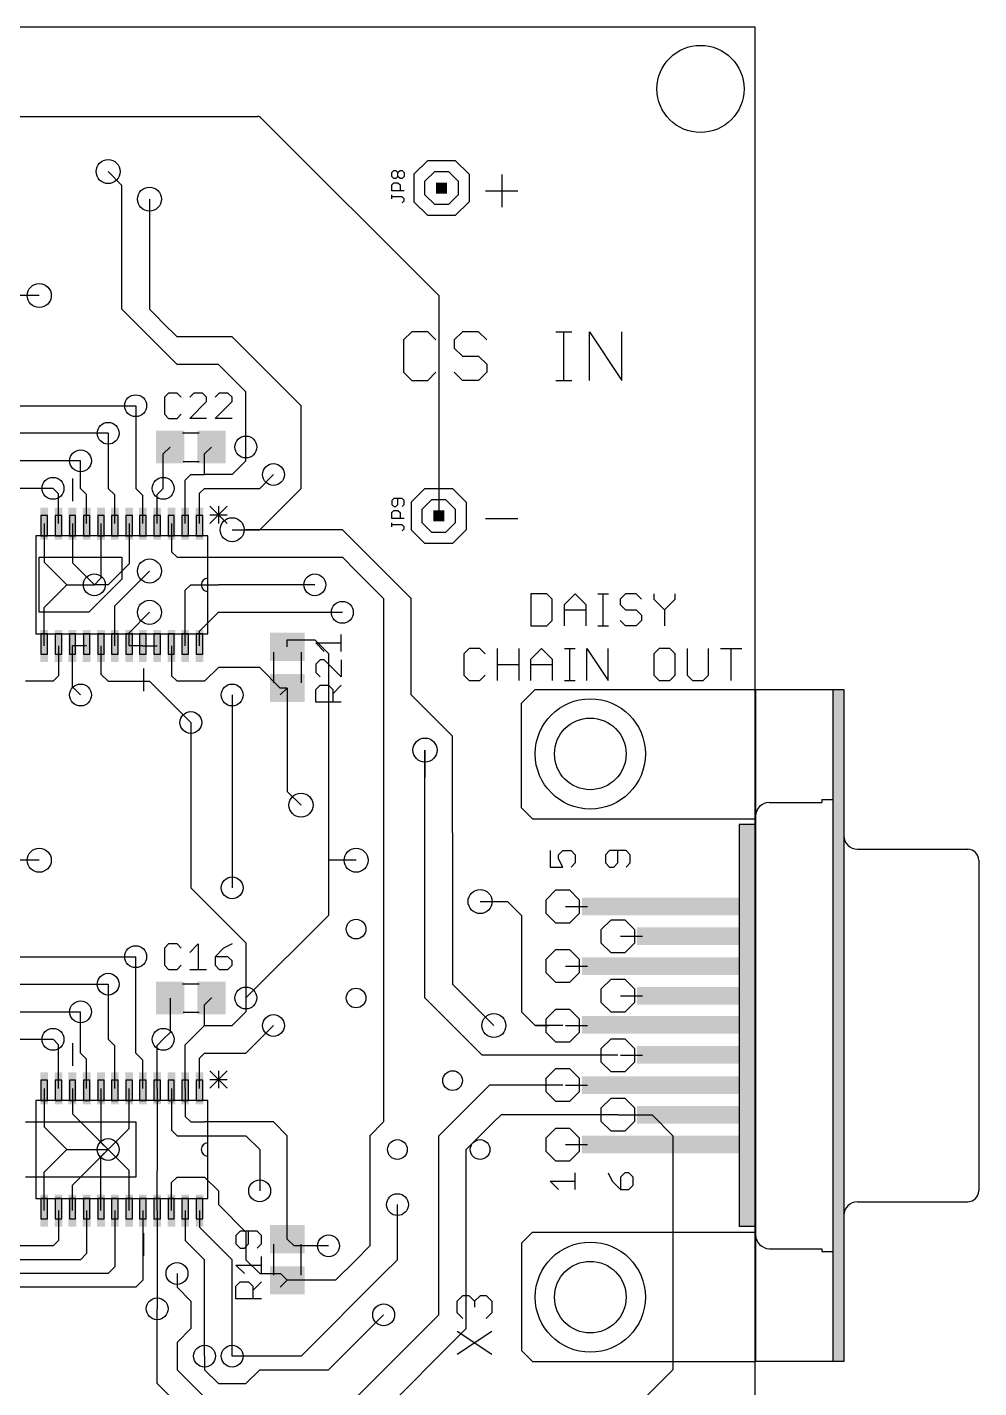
# Model space of a CAD drawing. Extents: x -27 to 163, y -5 to 112.
# Drawn here: x 118.8 to 162.7, y 39.2 to 101.9 of the extents above; entities that cross this region are included whole.
import ezdxf

# ---------------------------------------------------------------- set-up
doc = ezdxf.new("R2010")
doc.units = 0
doc.header["$MEASUREMENT"] = 0
doc.layers.get('0').update_dxf_attribs({"linetype": 'CONTINUOUS'})
for name, color, linetype in [('1', 22, 'CONTINUOUS'), ('17', 82, 'CONTINUOUS'), ('18', 82, 'CONTINUOUS'), ('20', 7, 'CONTINUOUS'), ('21', 7, 'CONTINUOUS'), ('25', 253, 'CONTINUOUS'), ('51', 53, 'CONTINUOUS')]:
    doc.layers.add(name, color=color, linetype=linetype)

# ---------------------------------------------------------------- blocks, each defined once
blk = doc.blocks.new('RECT')
blk.add_solid([(-0.5, -0.5), (0.5, -0.5), (-0.5, 0.5), (0.5, 0.5)])
blk = doc.blocks.new('OCTAGONP')
blk.add_lwpolyline([(-0.5, -0.2071), (-0.5, 0.2071), (-0.2071, 0.5), (0.2071, 0.5), (0.5, 0.2071), (0.5, -0.2071), (0.2071, -0.5), (-0.2071, -0.5)], close=True)
blk = doc.blocks.new('ROUNDP')
blk.add_circle((0, 0), 0.5)
blk = doc.blocks.new('ROUNDV')
blk.add_circle((0, 0), 0.5)

msp = doc.modelspace()

# ---------------------------------------------------------------- linework, layer by layer
at = {"layer": '1'}
for p, q in [((113.665, 97.79), (129.4348, 97.79)), ((129.6144, 97.7156), (137.795, 89.535)), ((123.19, 94.615), (122.555, 95.25)), ((123.19, 88.9), (123.19, 94.615)), ((124.46, 93.98), (124.46, 88.9)), ((119.38, 89.535), (110.49, 89.535)), ((137.795, 89.535), (137.795, 87.63)), ((125.73, 86.36), (123.19, 88.9)), ((124.7775, 88.5825), (124.46, 88.9)), ((124.46, 88.9), (124.7775, 88.5825)), ((125.095, 88.265), (124.7775, 88.5825)), ((125.73, 87.63), (125.095, 88.265)), ((128.27, 87.63), (125.73, 87.63)), ((131.445, 84.455), (128.27, 87.63)), ((137.795, 87.63), (137.795, 79.375)), ((127.635, 86.36), (125.73, 86.36)), ((128.905, 85.09), (127.635, 86.36)), ((128.905, 82.55), (128.905, 85.09)), ((96.2406, 84.4487), (123.8187, 84.4487)), ((123.8187, 84.4487), (123.825, 84.455)), ((123.825, 84.455), (123.825, 80.645)), ((131.445, 80.645), (131.445, 84.455)), ((122.555, 83.185), (99.0029, 83.185)), ((122.555, 83.185), (122.555, 80.645)), ((125.095, 82.2292), (125.4155, 82.5497)), ((125.095, 80.645), (125.095, 82.2292)), ((127, 82.2342), (127.3155, 82.5497)), ((127, 81.28), (127, 82.2342)), ((128.905, 81.915), (128.905, 82.55)), ((121.285, 81.915), (101.7778, 81.915)), ((121.285, 80.645), (121.285, 81.915)), ((128.905, 81.915), (128.27, 81.28)), ((126.1115, 81.0265), (126.365, 81.28)), ((126.1115, 79.0187), (126.1115, 81.0265)), ((126.365, 81.28), (127, 81.28)), ((128.27, 81.28), (127, 81.28)), ((129.54, 80.645), (130.175, 81.28)), ((120.015, 80.645), (104.521, 80.645)), ((120.2695, 80.3905), (120.015, 80.645)), ((120.2695, 79.0187), (120.2695, 80.3905)), ((121.5649, 80.3651), (121.285, 80.645)), ((121.5649, 79.0187), (121.5649, 80.3651)), ((122.8603, 80.3397), (122.555, 80.645)), ((122.8603, 79.0187), (122.8603, 80.3397)), ((124.1557, 80.3143), (123.825, 80.645)), ((124.1557, 79.0187), (124.1557, 80.3143)), ((125.095, 80.645), (124.8161, 80.3661)), ((124.8161, 79.0187), (124.8161, 80.3661)), ((126.7719, 80.4169), (127, 80.645)), ((126.7719, 79.0187), (126.7719, 80.4169)), ((127, 80.645), (129.54, 80.645)), ((129.54, 78.74), (131.445, 80.645)), ((119.6091, 79.0187), (119.6091, 77.2409)), ((120.9045, 79.0187), (120.9045, 77.2155)), ((122.2253, 79.0187), (122.2253, 76.5053)), ((123.5207, 79.0187), (123.5207, 77.1657)), ((125.4765, 79.0187), (125.4765, 77.7235)), ((128.27, 78.74), (128.905, 78.74)), ((128.905, 78.74), (129.54, 78.74)), ((133.35, 78.74), (128.905, 78.74)), ((136.525, 75.565), (133.35, 78.74)), ((119.38, 74.93), (119.38, 77.47)), ((119.38, 77.47), (123.19, 77.47)), ((119.6091, 77.2409), (120.65, 76.2)), ((120.9045, 77.2155), (121.92, 76.2)), ((123.5207, 77.1657), (122.555, 76.2)), ((123.19, 77.47), (123.19, 76.454)), ((125.4765, 77.7235), (125.73, 77.47)), ((125.73, 77.47), (132.715, 77.47)), ((132.715, 77.47), (133.35, 77.47)), ((133.35, 77.47), (133.985, 76.835)), ((123.825, 76.2), (124.46, 76.835)), ((134.62, 76.2), (133.985, 76.835)), ((119.6091, 75.1591), (120.65, 76.2)), ((120.65, 76.2), (121.92, 76.2)), ((123.19, 76.454), (121.666, 74.93)), ((122.2253, 76.5053), (121.92, 76.2)), ((122.555, 76.2), (121.92, 76.2)), ((122.8603, 75.2353), (123.825, 76.2)), ((126.1115, 75.9465), (126.365, 76.2)), ((126.1115, 73.3799), (126.1115, 75.9465)), ((126.365, 76.2), (127.635, 76.2)), ((132.08, 76.2), (127.635, 76.2)), ((134.62, 76.2), (135.255, 75.565)), ((135.255, 75.565), (135.255, 51.435)), ((136.525, 74.295), (136.525, 75.565)), ((121.666, 74.93), (119.38, 74.93)), ((119.6091, 73.3799), (119.6091, 75.1591)), ((122.8603, 73.3799), (122.8603, 75.2353)), ((123.5207, 73.9907), (124.46, 74.93)), ((126.7719, 74.0669), (127.635, 74.93)), ((127.635, 74.93), (133.35, 74.93)), ((126.7719, 73.3799), (126.7719, 74.0669)), ((136.525, 71.12), (136.525, 74.295)), ((123.5207, 73.3799), (123.5207, 73.9907)), ((130.8101, 73.66), (130.81, 73.66)), ((130.81, 73.66), (132.08, 73.66)), ((130.8101, 73.3395), (130.8101, 73.66)), ((132.08, 73.66), (132.715, 73.025)), ((120.2695, 73.3799), (120.2695, 72.0095)), ((121.5649, 73.3799), (120.9045, 73.3799)), ((120.9045, 71.5005), (120.9045, 73.3799)), ((122.2253, 73.3799), (122.2253, 72.0847)), ((124.1557, 73.3799), (123.5207, 73.3799)), ((124.1557, 73.3799), (124.8161, 73.3799)), ((125.4765, 73.3799), (125.4765, 72.0085)), ((132.715, 73.025), (132.715, 63.5)), ((127.635, 72.39), (127, 71.755)), ((129.54, 72.39), (127.635, 72.39)), ((130.4905, 71.4395), (129.54, 72.39)), ((120.015, 71.755), (118.745, 71.755)), ((120.2695, 72.0095), (120.015, 71.755)), ((122.2253, 72.0847), (122.555, 71.755)), ((122.555, 71.755), (124.46, 71.755)), ((124.46, 71.755), (125.095, 71.12)), ((125.4765, 72.0085), (125.73, 71.755)), ((127, 71.755), (125.73, 71.755)), ((121.285, 71.12), (120.9045, 71.5005)), ((125.095, 71.12), (126.365, 69.85)), ((128.27, 71.12), (128.27, 63.5)), ((130.8101, 71.4395), (130.4905, 71.4395)), ((130.4906, 71.12), (130.8101, 71.4395)), ((130.8101, 71.4395), (130.8101, 66.675)), ((138.43, 69.215), (136.525, 71.12)), ((126.365, 69.85), (126.365, 62.23)), ((138.43, 64.77), (138.43, 69.215)), ((137.16, 67.31), (137.16, 68.58)), ((137.16, 68.58), (137.16, 67.31)), ((137.16, 57.15), (137.16, 67.31)), ((130.8101, 66.675), (131.445, 66.04)), ((138.43, 64.77), (138.43, 57.785)), ((119.38, 63.5), (110.49, 63.5)), ((128.27, 63.5), (128.27, 62.23)), ((132.715, 63.5), (132.715, 60.96)), ((133.985, 63.5), (132.715, 63.5)), ((126.365, 62.23), (128.905, 59.69)), ((139.7, 61.595), (140.9704, 61.595)), ((140.9704, 61.595), (141.605, 60.9604)), ((132.715, 60.96), (128.905, 57.15)), ((141.605, 60.9604), (141.605, 57.15)), ((128.905, 59.69), (128.905, 57.15)), ((74.168, 59.055), (123.825, 59.055)), ((123.825, 54.61), (123.825, 59.055)), ((76.9112, 57.785), (122.555, 57.785)), ((122.555, 57.785), (122.555, 55.245)), ((138.43, 57.785), (140.335, 55.88)), ((125.4156, 57.1496), (125.4156, 55.5656)), ((127, 56.8346), (127.3156, 57.1502)), ((127.3156, 57.1502), (127.3156, 57.1496)), ((128.905, 57.15), (128.905, 56.515)), ((139.8012, 54.5088), (137.16, 57.15)), ((141.605, 57.15), (141.605, 56.515)), ((79.6798, 56.515), (121.285, 56.515)), ((121.285, 54.61), (121.285, 56.515)), ((127, 55.88), (127, 56.8346)), ((128.905, 56.515), (128.27, 55.88)), ((141.605, 56.515), (142.2396, 55.8804)), ((126.1115, 54.9915), (127, 55.88)), ((127, 55.88), (128.27, 55.88)), ((128.905, 54.61), (130.175, 55.88)), ((142.2396, 55.8804), (142.875, 55.8804)), ((142.875, 55.8804), (142.24, 55.8804)), ((143.5102, 55.8804), (142.875, 55.8804)), ((109.855, 55.245), (120.015, 55.245)), ((120.2695, 54.9905), (120.015, 55.245)), ((122.8603, 54.9397), (122.555, 55.245)), ((124.8161, 54.9661), (125.095, 55.245)), ((125.4156, 55.5656), (125.095, 55.245)), ((120.2695, 52.9847), (120.2695, 54.9905)), ((121.5649, 54.3301), (121.285, 54.61)), ((122.8603, 52.9847), (122.8603, 54.9397)), ((124.1557, 54.2793), (123.825, 54.61)), ((124.8161, 54.3311), (124.8161, 54.9661)), ((126.1115, 54.3565), (126.1115, 54.9915)), ((126.7719, 54.3819), (127, 54.61)), ((127, 54.61), (128.905, 54.61)), ((121.5649, 52.9847), (121.5649, 54.3301)), ((124.1557, 52.9847), (124.1557, 54.2793)), ((124.8161, 52.9847), (124.8161, 54.3311)), ((126.1115, 52.9847), (126.1115, 54.3565)), ((126.7719, 52.9847), (126.7719, 54.3819)), ((146.0502, 54.5088), (139.8012, 54.5088)), ((119.6091, 52.9847), (119.6091, 51.2059)), ((120.9045, 52.9847), (120.9045, 51.8155)), ((122.2253, 52.9847), (122.2253, 50.4947)), ((123.5207, 51.1307), (123.5207, 52.9847)), ((124.8161, 52.9847), (124.8161, 51.1561)), ((125.4765, 52.9847), (125.4765, 51.0535)), ((126.1115, 52.9847), (126.1115, 51.6885)), ((137.795, 50.8), (139.7, 52.705)), ((140.1322, 53.1372), (139.7, 52.705)), ((142.6722, 53.1372), (140.1322, 53.1372)), ((143.5102, 53.1372), (142.6722, 53.1372)), ((118.745, 51.435), (123.825, 51.435)), ((120.9045, 51.8155), (122.555, 50.165)), ((123.825, 51.435), (123.825, 48.895)), ((126.1115, 51.6885), (126.365, 51.435)), ((126.365, 51.435), (127, 51.435)), ((130.175, 51.435), (127, 51.435)), ((130.8095, 50.8005), (130.175, 51.435)), ((135.255, 51.435), (134.62, 50.8)), ((139.065, 50.165), (140.335, 51.435)), ((140.6656, 51.7656), (140.335, 51.435)), ((143.2056, 51.7656), (140.6656, 51.7656)), ((146.0502, 51.7656), (143.2056, 51.7656)), ((146.0502, 51.7656), (147.6244, 51.7656)), ((147.6244, 51.7656), (148.59, 50.8)), ((119.6091, 51.2059), (120.65, 50.165)), ((122.555, 50.165), (123.5207, 51.1307)), ((124.8161, 51.1561), (124.8161, 49.1739)), ((125.4765, 51.0535), (125.73, 50.8)), ((122.2253, 50.4947), (122.555, 50.165)), ((125.73, 50.8), (126.365, 50.8)), ((126.365, 50.8), (128.905, 50.8)), ((128.905, 50.8), (129.54, 50.165)), ((130.8095, 46.0355), (130.8095, 50.8005)), ((134.62, 50.8), (134.62, 45.72)), ((137.795, 42.545), (137.795, 50.8)), ((148.59, 50.8), (148.59, 40.005)), ((119.6091, 49.1241), (120.65, 50.165)), ((120.65, 50.165), (122.555, 50.165)), ((120.9045, 48.5145), (122.555, 50.165)), ((122.2253, 49.8353), (122.555, 50.165)), ((122.2253, 47.3459), (122.2253, 49.8353)), ((123.5207, 49.1993), (122.555, 50.165)), ((129.54, 50.165), (129.54, 48.26)), ((139.065, 41.91), (139.065, 50.165)), ((119.6091, 47.3459), (119.6091, 49.1241)), ((123.5207, 47.3459), (123.5207, 49.1993)), ((124.8161, 47.3459), (124.8161, 49.1739)), ((123.825, 48.895), (118.745, 48.895)), ((120.9045, 47.3459), (120.9045, 48.5145)), ((125.4765, 48.6415), (125.73, 48.895)), ((125.4765, 47.3459), (125.4765, 48.6415)), ((125.73, 48.895), (127, 48.895)), ((127, 48.895), (127.635, 48.26)), ((127.635, 48.26), (127.635, 47.625)), ((120.2695, 47.3459), (120.2695, 45.9745)), ((121.5649, 47.3459), (121.5649, 45.3649)), ((122.8603, 47.3459), (122.8603, 44.7553)), ((124.1557, 47.3459), (124.1557, 44.1457)), ((124.8161, 47.3459), (124.8161, 43.4589)), ((126.1115, 47.3459), (126.1115, 45.9735)), ((126.7719, 47.3459), (126.7719, 46.5831)), ((127.635, 47.625), (128.905, 46.355)), ((135.89, 45.085), (135.89, 47.625)), ((126.7719, 46.5831), (128.27, 45.085)), ((120.2695, 45.9745), (120.015, 45.72)), ((126.1115, 45.9735), (127, 45.085)), ((128.905, 46.355), (128.905, 45.085)), ((131.125, 45.72), (130.8095, 46.0355)), ((120.015, 45.72), (118.11, 45.72)), ((121.5649, 45.3649), (121.285, 45.085)), ((132.715, 45.72), (131.125, 45.72)), ((133.985, 45.085), (134.62, 45.72)), ((121.285, 45.085), (116.84, 45.085)), ((122.8603, 44.7553), (122.555, 44.45)), ((127, 40.64), (127, 45.085)), ((128.27, 40.64), (128.27, 45.085)), ((128.905, 45.085), (129.54, 44.45)), ((133.0355, 44.1355), (133.985, 45.085)), ((135.255, 44.45), (135.89, 45.085)), ((122.555, 44.45), (115.57, 44.45)), ((124.1557, 44.1457), (123.825, 43.815)), ((125.73, 44.45), (125.73, 43.815)), ((129.54, 44.45), (130.495, 44.45)), ((130.489, 43.815), (130.8095, 44.1355)), ((130.495, 44.45), (130.8095, 44.1355)), ((133.0355, 44.1355), (130.8095, 44.1355)), ((135.255, 44.45), (131.445, 40.64)), ((123.825, 43.815), (114.3, 43.815)), ((124.8161, 43.4589), (124.8161, 42.8239)), ((125.73, 43.815), (126.365, 43.18)), ((124.8151, 42.823), (124.8161, 42.8239)), ((124.8151, 39.37), (124.8151, 42.823)), ((126.365, 43.18), (126.365, 41.91)), ((130.81, 35.56), (137.795, 42.545)), ((135.255, 42.545), (134.62, 41.91)), ((126.365, 41.91), (125.73, 41.275)), ((131.445, 34.29), (139.065, 41.91)), ((132.715, 40.005), (134.62, 41.91)), ((125.73, 41.275), (125.73, 40.005)), ((127, 40.64), (127, 40.005)), ((131.445, 40.64), (128.27, 40.64)), ((125.73, 40.005), (126.365, 39.37)), ((127, 40.005), (127.635, 39.37)), ((128.905, 39.37), (129.54, 40.005)), ((129.54, 40.005), (132.715, 40.005)), ((148.59, 40.005), (146.685, 38.1)), ((126.365, 37.8201), (124.8151, 39.37)), ((127.635, 38.1), (126.365, 39.37)), ((127.635, 39.37), (128.905, 39.37))]:
    msp.add_line(p, q, dxfattribs=at)
msp.add_arc((129.4348, 97.536), 0.254, 45.0003, 89.9998, dxfattribs=at)
at = {"layer": '20'}
for p, q in [((152.38, 101.905), (-17.145, 101.905)), ((152.38, 4.445), (152.38, 101.905))]:
    msp.add_line(p, q, dxfattribs=at)
at = {"layer": '21'}
for p, q in [((137.287, 95.758), (136.652, 95.123)), ((137.287, 95.758), (138.557, 95.758)), ((138.557, 95.758), (139.192, 95.123)), ((136.652, 95.123), (136.652, 93.853)), ((139.192, 95.123), (139.192, 93.853)), ((140.6987, 95.1077), (140.6987, 93.6163)), ((139.953, 94.362), (141.4444, 94.362)), ((136.652, 93.853), (137.287, 93.218)), ((139.192, 93.853), (138.557, 93.218)), ((138.557, 93.218), (137.287, 93.218)), ((136.5461, 87.8605), (136.1732, 87.4877)), ((137.2918, 87.8605), (136.5461, 87.8605)), ((137.6646, 87.4877), (137.2918, 87.8605)), ((138.8849, 87.8605), (138.512, 87.4877)), ((139.6306, 87.8605), (138.8849, 87.8605)), ((140.0034, 87.4877), (139.6306, 87.8605)), ((143.1896, 87.8605), (143.9353, 87.8605)), ((143.5624, 85.6234), (143.5624, 87.8605)), ((144.7488, 85.6234), (144.7488, 87.8605)), ((144.7488, 87.8605), (146.2402, 85.6234)), ((146.2402, 85.6234), (146.2402, 87.8605)), ((136.1732, 87.4877), (136.1732, 85.9963)), ((138.512, 87.4877), (138.512, 87.1148)), ((138.512, 87.1148), (138.8849, 86.742)), ((138.8849, 86.742), (139.6306, 86.742)), ((139.6306, 86.742), (140.0034, 86.3691)), ((136.1732, 85.9963), (136.5461, 85.6234)), ((137.2918, 85.6234), (137.6646, 85.9963)), ((138.8849, 85.6234), (138.512, 85.9963)), ((140.0034, 85.9963), (139.6306, 85.6234)), ((140.0034, 86.3691), (140.0034, 85.9963)), ((136.5461, 85.6234), (137.2918, 85.6234)), ((139.6306, 85.6234), (138.8849, 85.6234)), ((143.1896, 85.6234), (143.9353, 85.6234)), ((120.9299, 80.0601), (120.9299, 81.1015)), ((137.16, 80.645), (136.525, 80.01)), ((137.16, 80.645), (138.43, 80.645)), ((138.43, 80.645), (139.065, 80.01)), ((128.0342, 79.8188), (127.2377, 79.0223)), ((127.2377, 79.8188), (128.0342, 79.0223)), ((127.636, 79.8188), (127.636, 79.0223)), ((136.525, 80.01), (136.525, 78.74)), ((139.065, 80.01), (139.065, 78.74)), ((127.2377, 79.4206), (128.0342, 79.4206)), ((139.953, 79.249), (141.4444, 79.249)), ((136.525, 78.74), (137.16, 78.105)), ((139.065, 78.74), (138.43, 78.105)), ((119.2281, 78.0281), (119.2281, 74.3705)), ((127.1529, 76.5041), (127.1529, 78.0281)), ((138.43, 78.105), (137.16, 78.105)), ((127.1529, 75.8945), (127.1529, 76.5041)), ((127.1529, 74.3705), (127.1529, 75.8945)), ((142.0418, 75.7822), (142.0418, 74.3077)), ((142.7791, 75.7822), (142.0418, 75.7822)), ((143.0248, 75.5364), (142.7791, 75.7822)), ((143.0248, 74.5534), (143.0248, 75.5364)), ((143.5855, 75.2907), (144.0769, 75.7822)), ((143.5855, 74.3077), (143.5855, 75.2907)), ((144.0769, 75.7822), (144.5684, 75.2907)), ((144.5684, 75.2907), (144.5684, 74.3077)), ((145.1291, 75.7822), (145.6205, 75.7822)), ((145.3748, 74.3077), (145.3748, 75.7822)), ((146.4039, 75.7822), (146.1581, 75.5364)), ((146.1581, 75.5364), (146.1581, 75.2907)), ((146.1581, 75.2907), (146.4039, 75.0449)), ((146.8954, 75.7822), (146.4039, 75.7822)), ((147.1411, 75.5364), (146.8954, 75.7822)), ((147.7017, 75.7822), (147.7017, 75.5364)), ((147.7017, 75.5364), (148.1932, 75.0449)), ((148.1932, 75.0449), (148.6847, 75.5364)), ((148.6847, 75.5364), (148.6847, 75.7822)), ((143.5855, 75.0449), (144.5684, 75.0449)), ((146.4039, 75.0449), (146.8954, 75.0449)), ((146.8954, 75.0449), (147.1411, 74.7992)), ((147.1411, 74.7992), (147.1411, 74.5534)), ((148.1932, 75.0449), (148.1932, 74.3077)), ((142.0418, 74.3077), (142.7791, 74.3077)), ((142.7791, 74.3077), (143.0248, 74.5534)), ((145.1291, 74.3077), (145.6205, 74.3077)), ((146.4039, 74.3077), (146.1581, 74.5534)), ((146.8954, 74.3077), (146.4039, 74.3077)), ((147.1411, 74.5534), (146.8954, 74.3077)), ((139.2004, 73.2676), (138.9546, 73.0218)), ((138.9546, 73.0218), (138.9546, 72.0388)), ((139.6919, 73.2676), (139.2004, 73.2676)), ((139.9376, 73.0218), (139.6919, 73.2676)), ((140.4982, 71.7931), (140.4982, 73.2676)), ((141.4812, 73.2676), (141.4812, 71.7931)), ((142.0418, 72.7761), (142.5333, 73.2676)), ((142.0418, 71.7931), (142.0418, 72.7761)), ((142.5333, 73.2676), (143.0248, 72.7761)), ((143.0248, 72.7761), (143.0248, 71.7931)), ((143.5855, 73.2676), (144.0769, 73.2676)), ((143.8312, 71.7931), (143.8312, 73.2676)), ((144.6145, 71.7931), (144.6145, 73.2676)), ((144.6145, 73.2676), (145.5975, 71.7931)), ((145.5975, 71.7931), (145.5975, 73.2676)), ((147.9475, 73.2676), (147.7017, 73.0218)), ((147.7017, 73.0218), (147.7017, 72.0388)), ((148.439, 73.2676), (147.9475, 73.2676)), ((148.6847, 73.0218), (148.439, 73.2676)), ((148.6847, 72.0388), (148.6847, 73.0218)), ((149.2453, 73.2676), (149.2453, 72.0388)), ((150.2283, 72.0388), (150.2283, 73.2676)), ((150.7889, 73.2676), (151.7719, 73.2676)), ((151.2804, 71.7931), (151.2804, 73.2676)), ((124.1811, 72.3385), (124.1811, 71.2971)), ((140.4982, 72.5303), (141.4812, 72.5303)), ((142.0418, 72.5303), (143.0248, 72.5303)), ((138.9546, 72.0388), (139.2004, 71.7931)), ((139.2004, 71.7931), (139.6919, 71.7931)), ((139.6919, 71.7931), (139.9376, 72.0388)), ((143.5855, 71.7931), (144.0769, 71.7931)), ((147.7017, 72.0388), (147.9475, 71.7931)), ((147.9475, 71.7931), (148.439, 71.7931)), ((148.439, 71.7931), (148.6847, 72.0388)), ((149.2453, 72.0388), (149.4911, 71.7931)), ((149.4911, 71.7931), (149.9826, 71.7931)), ((149.9826, 71.7931), (150.2283, 72.0388)), ((141.6052, 70.7394), (142.2402, 71.3744)), ((142.2402, 71.3744), (152.4002, 71.3744)), ((152.4002, 71.3744), (152.4002, 65.4054)), ((152.4002, 71.3744), (155.9562, 71.3744)), ((155.9562, 71.3744), (156.4642, 71.3744)), ((155.9562, 71.3744), (155.9562, 66.2944)), ((156.4642, 71.3744), (156.4642, 40.3864)), ((141.6052, 65.9134), (141.6052, 70.7394)), ((141.6052, 65.9134), (142.1132, 65.4054)), ((153.0352, 66.1674), (155.4482, 66.1674)), ((155.4482, 66.2944), (155.9562, 66.2944)), ((155.4482, 66.2944), (155.4482, 66.1674)), ((155.9562, 66.2944), (155.9562, 45.4664)), ((142.1132, 65.4054), (152.4002, 65.4054)), ((152.4002, 65.4054), (152.4002, 65.1514)), ((152.4002, 65.1514), (151.6382, 65.1514)), ((151.6382, 65.1514), (151.6382, 46.6094)), ((152.4002, 65.1514), (152.4002, 46.6094)), ((157.0992, 64.0084), (162.1792, 64.0084)), ((142.9377, 63.9455), (142.9377, 63.1829)), ((143.319, 63.7548), (143.5097, 63.9455)), ((143.319, 63.5642), (143.319, 63.7548)), ((143.5097, 63.1829), (143.319, 63.5642)), ((143.5097, 63.9455), (143.891, 63.9455)), ((143.891, 63.9455), (144.0817, 63.7548)), ((144.0817, 63.3735), (143.891, 63.1829)), ((144.0817, 63.7548), (144.0817, 63.3735)), ((145.6683, 63.9455), (145.4777, 63.7548)), ((145.4777, 63.7548), (145.4777, 63.3735)), ((145.4777, 63.3735), (145.6683, 63.1829)), ((146.431, 63.9455), (145.6683, 63.9455)), ((145.859, 63.1829), (146.0497, 63.3735)), ((146.0497, 63.3735), (146.0497, 63.9455)), ((146.6217, 63.7548), (146.431, 63.9455)), ((146.431, 63.1829), (146.6217, 63.3735)), ((146.6217, 63.3735), (146.6217, 63.7548)), ((162.6872, 63.5004), (162.6872, 48.2604)), ((142.9377, 63.1829), (143.5097, 63.1829)), ((145.6683, 63.1829), (145.859, 63.1829)), ((120.9299, 54.0261), (120.9299, 55.0675)), ((128.0342, 53.7848), (127.2377, 52.9882)), ((127.2377, 53.7848), (128.0342, 52.9882)), ((127.2377, 53.3865), (128.0342, 53.3865)), ((127.636, 53.7848), (127.636, 52.9882)), ((119.2281, 51.9941), (119.2281, 48.3365)), ((127.1529, 50.4701), (127.1529, 51.9941)), ((127.1529, 49.8605), (127.1529, 50.4701)), ((127.1529, 48.3365), (127.1529, 49.8605)), ((144.0817, 48.3239), (144.0817, 49.0865)), ((145.6047, 49.0865), (145.7953, 48.7052)), ((146.3673, 49.0865), (146.1767, 48.8958)), ((146.558, 49.0865), (146.3673, 49.0865)), ((146.7487, 48.8958), (146.558, 49.0865)), ((143.319, 48.3239), (142.9377, 48.7052)), ((142.9377, 48.7052), (144.0817, 48.7052)), ((145.7953, 48.7052), (146.1767, 48.3239)), ((146.1767, 48.8958), (146.1767, 48.3239)), ((146.1767, 48.3239), (146.558, 48.3239)), ((146.558, 48.3239), (146.7487, 48.5145)), ((146.7487, 48.5145), (146.7487, 48.8958)), ((157.0992, 47.7524), (162.1792, 47.7524)), ((152.4002, 46.6094), (151.6382, 46.6094)), ((152.4002, 46.6094), (152.4002, 46.3554)), ((124.1811, 46.3045), (124.1811, 45.2631)), ((142.1132, 46.3554), (141.6052, 45.8474)), ((141.6052, 45.8474), (141.6052, 40.8944)), ((142.1132, 46.3554), (152.4002, 46.3554)), ((152.4002, 46.3554), (152.4002, 40.3864)), ((153.0352, 45.5934), (155.4482, 45.5934)), ((155.4482, 45.5934), (155.4482, 45.4664)), ((155.4482, 45.4664), (155.9562, 45.4664)), ((155.9562, 45.4664), (155.9562, 40.3864)), ((141.6052, 40.8944), (142.1132, 40.3864)), ((142.1132, 40.3864), (152.4002, 40.3864)), ((155.9562, 40.3864), (152.4002, 40.3864)), ((156.4642, 40.3864), (155.9562, 40.3864))]:
    msp.add_line(p, q, dxfattribs=at)
for centre in [(144.7802, 68.4026), (144.7802, 68.4026), (144.7802, 43.3582), (144.7802, 43.3582)]:
    msp.add_circle(centre, 1.651, dxfattribs=at)
for centre, radius, start, end in [((127.1529, 76.1993), 0.3048, 90, 270), ((153.0352, 65.5324), 0.635, 90, 180), ((157.0992, 64.6434), 0.635, 180, 270), ((162.1792, 63.5004), 0.508, 0, 90), ((127.1529, 50.1653), 0.3048, 90, 270), ((157.0992, 47.1174), 0.635, 90, 180), ((162.1792, 48.2604), 0.508, 270, 0), ((153.0352, 46.2284), 0.635, 180, 270)]:
    msp.add_arc(centre, radius, start, end, dxfattribs=at)
at = {"layer": '25'}
for p, q in [((135.6355, 95.2045), (135.7287, 95.2977)), ((135.6355, 95.018), (135.6355, 95.2045)), ((135.7287, 94.9248), (135.6355, 95.018)), ((135.6355, 94.6431), (135.7287, 94.7364)), ((135.7287, 95.2977), (135.822, 95.2977)), ((135.822, 94.9248), (135.7287, 94.9248)), ((135.7287, 94.7364), (135.9152, 94.7364)), ((135.822, 95.2977), (135.9152, 95.2045)), ((135.9152, 95.018), (135.822, 94.9248)), ((135.9152, 95.2045), (136.0084, 95.2977)), ((135.9152, 95.018), (135.9152, 95.2045)), ((136.0084, 94.9248), (135.9152, 95.018)), ((135.9152, 94.7364), (136.0084, 94.6431)), ((136.0084, 95.2977), (136.1016, 95.2977)), ((136.1016, 94.9248), (136.0084, 94.9248)), ((136.1016, 95.2977), (136.1948, 95.2045)), ((136.1948, 95.018), (136.1016, 94.9248)), ((136.1948, 95.2045), (136.1948, 95.018)), ((135.6355, 94.3635), (135.6355, 94.6431)), ((136.1948, 94.3635), (135.6355, 94.3635)), ((135.6355, 93.9886), (135.6355, 94.175)), ((136.0084, 94.6431), (136.0084, 94.3635)), ((136.1016, 94.0818), (135.6355, 94.0818)), ((136.1948, 93.9886), (136.1016, 94.0818)), ((136.1016, 93.8022), (136.1948, 93.8954)), ((136.1948, 93.8954), (136.1948, 93.9886)), ((125.3412, 85.0399), (125.1463, 84.845)), ((125.1463, 84.845), (125.1463, 84.0654)), ((125.731, 85.0399), (125.3412, 85.0399)), ((125.9259, 84.845), (125.731, 85.0399)), ((126.5106, 85.0399), (126.3157, 84.845)), ((126.9004, 85.0399), (126.5106, 85.0399)), ((127.0953, 84.845), (126.9004, 85.0399)), ((127.0953, 84.6501), (127.0953, 84.845)), ((127.68, 85.0399), (127.4851, 84.845)), ((128.0698, 85.0399), (127.68, 85.0399)), ((128.2647, 84.845), (128.0698, 85.0399)), ((128.2647, 84.6501), (128.2647, 84.845)), ((125.1463, 84.0654), (125.3412, 83.8705)), ((125.731, 83.8705), (125.9259, 84.0654)), ((126.3157, 83.8705), (127.0953, 84.6501)), ((127.4851, 83.8705), (128.2647, 84.6501)), ((125.3412, 83.8705), (125.731, 83.8705)), ((127.0953, 83.8705), (126.3157, 83.8705)), ((128.2647, 83.8705), (127.4851, 83.8705)), ((135.7287, 80.1847), (135.6355, 80.0915)), ((135.6355, 80.0915), (135.6355, 79.905)), ((135.6355, 79.905), (135.7287, 79.8118)), ((136.1016, 80.1847), (135.7287, 80.1847)), ((135.7287, 79.8118), (135.822, 79.8118)), ((135.822, 79.8118), (135.9152, 79.905)), ((135.9152, 79.905), (135.9152, 80.1847)), ((136.1948, 80.0915), (136.1016, 80.1847)), ((136.1016, 79.8118), (136.1948, 79.905)), ((136.1948, 79.905), (136.1948, 80.0915)), ((135.6355, 79.5301), (135.7287, 79.6234)), ((135.6355, 79.2505), (135.6355, 79.5301)), ((136.1948, 79.2505), (135.6355, 79.2505)), ((135.6355, 78.8756), (135.6355, 79.062)), ((135.7287, 79.6234), (135.9152, 79.6234)), ((135.9152, 79.6234), (136.0084, 79.5301)), ((136.0084, 79.5301), (136.0084, 79.2505)), ((136.1016, 78.9688), (135.6355, 78.9688)), ((136.1948, 78.8756), (136.1016, 78.9688)), ((136.1016, 78.6892), (136.1948, 78.7824)), ((136.1948, 78.7824), (136.1948, 78.8756)), ((132.5197, 73.1281), (132.1299, 73.5179)), ((132.1299, 73.5179), (133.2993, 73.5179)), ((133.2993, 73.1281), (133.2993, 73.9077)), ((132.3248, 72.7383), (132.1299, 72.5434)), ((132.1299, 72.5434), (132.1299, 72.1536)), ((132.1299, 72.1536), (132.3248, 71.9587)), ((132.5197, 72.7383), (132.3248, 72.7383)), ((133.2993, 71.9587), (132.5197, 72.7383)), ((133.2993, 72.7383), (133.2993, 71.9587)), ((132.1299, 71.374), (132.3248, 71.5689)), ((132.3248, 71.5689), (132.7146, 71.5689)), ((132.7146, 71.5689), (132.9095, 71.374)), ((132.9095, 71.1791), (133.2993, 71.5689)), ((132.1299, 70.7893), (132.1299, 71.374)), ((132.9095, 71.374), (132.9095, 70.7893)), ((133.2993, 70.7893), (132.1299, 70.7893)), ((125.3413, 59.6398), (125.1464, 59.4449)), ((125.7311, 59.6398), (125.3413, 59.6398)), ((125.926, 59.4449), (125.7311, 59.6398)), ((126.3158, 59.25), (126.7056, 59.6398)), ((126.7056, 59.6398), (126.7056, 58.4704)), ((128.2647, 59.6398), (127.875, 59.4449)), ((125.1464, 59.4449), (125.1464, 58.6653)), ((127.875, 59.4449), (127.4852, 59.0551)), ((127.4852, 59.0551), (127.4852, 58.6653)), ((128.0699, 59.0551), (127.4852, 59.0551)), ((128.2647, 58.8602), (128.0699, 59.0551)), ((125.1464, 58.6653), (125.3413, 58.4704)), ((125.3413, 58.4704), (125.7311, 58.4704)), ((125.7311, 58.4704), (125.926, 58.6653)), ((126.3158, 58.4704), (127.0954, 58.4704)), ((127.4852, 58.6653), (127.6801, 58.4704)), ((127.6801, 58.4704), (128.0699, 58.4704)), ((128.0699, 58.4704), (128.2647, 58.6653)), ((128.2647, 58.6653), (128.2647, 58.8602)), ((128.6422, 46.3965), (128.4473, 46.2016)), ((128.4473, 46.2016), (128.4473, 45.8118)), ((128.4473, 45.8118), (128.6422, 45.6169)), ((129.4218, 46.3965), (128.6422, 46.3965)), ((128.8371, 45.6169), (129.032, 45.8118)), ((129.032, 45.8118), (129.032, 46.3965)), ((129.6167, 46.2016), (129.4218, 46.3965)), ((129.4218, 45.6169), (129.6167, 45.8118)), ((129.6167, 45.8118), (129.6167, 46.2016)), ((128.6422, 45.6169), (128.8371, 45.6169)), ((129.6167, 44.4475), (129.6167, 45.2271)), ((128.8371, 44.4475), (128.4473, 44.8373)), ((128.4473, 44.8373), (129.6167, 44.8373)), ((128.4473, 43.8628), (128.6422, 44.0577)), ((128.6422, 44.0577), (129.032, 44.0577)), ((129.032, 44.0577), (129.2269, 43.8628)), ((129.2269, 43.6679), (129.6167, 44.0577)), ((128.4473, 43.2781), (128.4473, 43.8628)), ((129.2269, 43.8628), (129.2269, 43.2781)), ((138.6447, 43.1672), (138.9116, 43.4341)), ((138.9116, 43.4341), (139.1785, 43.4341)), ((139.1785, 43.4341), (139.4455, 43.1672)), ((139.4455, 43.1672), (139.7124, 43.4341)), ((139.7124, 43.4341), (139.9793, 43.4341)), ((139.9793, 43.4341), (140.2463, 43.1672)), ((129.6167, 43.2781), (128.4473, 43.2781)), ((138.6447, 42.6333), (138.6447, 43.1672)), ((139.4455, 43.1672), (139.4455, 42.9003)), ((140.2463, 43.1672), (140.2463, 42.6333)), ((138.9116, 42.3664), (138.6447, 42.6333)), ((140.2463, 42.6333), (139.9793, 42.3664)), ((138.6447, 40.7293), (140.2463, 41.797)), ((138.6447, 41.797), (140.2463, 40.7293))]:
    msp.add_line(p, q, dxfattribs=at)
at = {"layer": '51'}
for p, q in [((125.9845, 83.2097), (126.7465, 83.2097)), ((126.0095, 81.8897), (126.7465, 81.8897)), ((128.0342, 79.8188), (127.2377, 79.0223)), ((127.2377, 79.8188), (128.0342, 79.0223)), ((127.636, 79.8188), (127.636, 79.0223)), ((119.7615, 79.3997), (119.4567, 79.3997)), ((119.4567, 79.3997), (119.4567, 78.4599)), ((119.7615, 78.4599), (119.7615, 79.3997)), ((120.4219, 79.3997), (120.1171, 79.3997)), ((120.1171, 79.3997), (120.1171, 78.4599)), ((120.4219, 78.4599), (120.4219, 79.3997)), ((121.0569, 79.3997), (120.7775, 79.3997)), ((120.7775, 79.3997), (120.7775, 78.4599)), ((121.0569, 78.4599), (121.0569, 79.3997)), ((121.7173, 79.3997), (121.4125, 79.3997)), ((121.4125, 79.3997), (121.4125, 78.4599)), ((121.7173, 78.4599), (121.7173, 79.3997)), ((122.3777, 79.3997), (122.0729, 79.3997)), ((122.0729, 79.3997), (122.0729, 78.4599)), ((122.3777, 78.4599), (122.3777, 79.3997)), ((123.0127, 79.3997), (122.7079, 79.3997)), ((122.7079, 79.3997), (122.7079, 78.4599)), ((123.0127, 78.4599), (123.0127, 79.3997)), ((123.6731, 79.3997), (123.3683, 79.3997)), ((123.3683, 79.3997), (123.3683, 78.4599)), ((123.6731, 78.4599), (123.6731, 79.3997)), ((124.3081, 79.3997), (124.0033, 79.3997)), ((124.0033, 79.3997), (124.0033, 78.4599)), ((124.3081, 78.4599), (124.3081, 79.3997)), ((124.9685, 79.3997), (124.6637, 79.3997)), ((124.6637, 79.3997), (124.6637, 78.4599)), ((124.9685, 78.4599), (124.9685, 79.3997)), ((125.6035, 79.3997), (125.3241, 79.3997)), ((125.3241, 79.3997), (125.3241, 78.4599)), ((125.6035, 78.4599), (125.6035, 79.3997)), ((126.2639, 79.3997), (125.9591, 79.3997)), ((125.9591, 79.3997), (125.9591, 78.4599)), ((126.2639, 78.4599), (126.2639, 79.3997)), ((126.9243, 79.3997), (126.6195, 79.3997)), ((126.6195, 79.3997), (126.6195, 78.4599)), ((126.9243, 78.4599), (126.9243, 79.3997)), ((127.2377, 79.4206), (128.0342, 79.4206)), ((119.2281, 78.4599), (119.2281, 73.9387)), ((127.1529, 78.4599), (119.2281, 78.4599)), ((119.4567, 78.4599), (119.7615, 78.4599)), ((120.1171, 78.4599), (120.4219, 78.4599)), ((120.7775, 78.4599), (121.0569, 78.4599)), ((121.4125, 78.4599), (121.7173, 78.4599)), ((122.0729, 78.4599), (122.3777, 78.4599)), ((122.7079, 78.4599), (123.0127, 78.4599)), ((123.3683, 78.4599), (123.6731, 78.4599)), ((124.0033, 78.4599), (124.3081, 78.4599)), ((124.6637, 78.4599), (124.9685, 78.4599)), ((125.3241, 78.4599), (125.6035, 78.4599)), ((125.9591, 78.4599), (126.2639, 78.4599)), ((126.6195, 78.4599), (126.9243, 78.4599)), ((127.1529, 76.5041), (127.1529, 78.4599)), ((127.1529, 75.8945), (127.1529, 76.5041)), ((127.1529, 73.9387), (127.1529, 75.8945)), ((119.2281, 73.9387), (127.1529, 73.9387)), ((119.7615, 73.9387), (119.4567, 73.9387)), ((119.4567, 73.9387), (119.4567, 72.9989)), ((119.7615, 72.9989), (119.7615, 73.9387)), ((120.4219, 73.9387), (120.1171, 73.9387)), ((120.1171, 73.9387), (120.1171, 72.9989)), ((120.4219, 72.9989), (120.4219, 73.9387)), ((121.0569, 73.9387), (120.7775, 73.9387)), ((120.7775, 73.9387), (120.7775, 72.9989)), ((121.0569, 72.9989), (121.0569, 73.9387)), ((121.7173, 73.9387), (121.4125, 73.9387)), ((121.4125, 73.9387), (121.4125, 72.9989)), ((121.7173, 72.9989), (121.7173, 73.9387)), ((122.3777, 73.9387), (122.0729, 73.9387)), ((122.0729, 73.9387), (122.0729, 72.9989)), ((122.3777, 72.9989), (122.3777, 73.9387)), ((123.0127, 73.9387), (122.7079, 73.9387)), ((122.7079, 73.9387), (122.7079, 72.9989)), ((123.0127, 72.9989), (123.0127, 73.9387)), ((123.6731, 73.9387), (123.3683, 73.9387)), ((123.3683, 73.9387), (123.3683, 72.9989)), ((123.6731, 72.9989), (123.6731, 73.9387)), ((124.3081, 73.9387), (124.0033, 73.9387)), ((124.0033, 73.9387), (124.0033, 72.9989)), ((124.3081, 72.9989), (124.3081, 73.9387)), ((124.9685, 73.9387), (124.6637, 73.9387)), ((124.6637, 73.9387), (124.6637, 72.9989)), ((124.9685, 72.9989), (124.9685, 73.9387)), ((125.6035, 73.9387), (125.3241, 73.9387)), ((125.3241, 73.9387), (125.3241, 72.9989)), ((125.6035, 72.9989), (125.6035, 73.9387)), ((126.2639, 73.9387), (125.9591, 73.9387)), ((125.9591, 73.9387), (125.9591, 72.9989)), ((126.2639, 72.9989), (126.2639, 73.9387)), ((126.9243, 73.9387), (126.6195, 73.9387)), ((126.6195, 73.9387), (126.6195, 72.9989)), ((126.9243, 72.9989), (126.9243, 73.9387)), ((119.4567, 72.9989), (119.7615, 72.9989)), ((120.1171, 72.9989), (120.4219, 72.9989)), ((120.7775, 72.9989), (121.0569, 72.9989)), ((121.4125, 72.9989), (121.7173, 72.9989)), ((122.0729, 72.9989), (122.3777, 72.9989)), ((122.7079, 72.9989), (123.0127, 72.9989)), ((123.3683, 72.9989), (123.6731, 72.9989)), ((124.0033, 72.9989), (124.3081, 72.9989)), ((124.6637, 72.9989), (124.9685, 72.9989)), ((125.3241, 72.9989), (125.6035, 72.9989)), ((125.9591, 72.9989), (126.2639, 72.9989)), ((126.6195, 72.9989), (126.9243, 72.9989)), ((130.175, 73.1007), (130.175, 71.6783)), ((131.4451, 73.1007), (131.4451, 71.6783)), ((143.6372, 61.3668), (144.6532, 61.3668)), ((146.1772, 59.9952), (147.1932, 59.9952)), ((143.6372, 58.6236), (144.6532, 58.6236)), ((125.9846, 57.8096), (126.7466, 57.8096)), ((146.1772, 57.252), (147.1932, 57.252)), ((126.0096, 56.4896), (126.7466, 56.4896)), ((143.6372, 55.8804), (144.6532, 55.8804)), ((146.1772, 54.5088), (147.1932, 54.5088)), ((119.7615, 53.3657), (119.4567, 53.3657)), ((119.4567, 53.3657), (119.4567, 52.4259)), ((119.7615, 52.4259), (119.7615, 53.3657)), ((120.4219, 53.3657), (120.1171, 53.3657)), ((120.1171, 53.3657), (120.1171, 52.4259)), ((120.4219, 52.4259), (120.4219, 53.3657)), ((121.0569, 53.3657), (120.7775, 53.3657)), ((120.7775, 53.3657), (120.7775, 52.4259)), ((121.0569, 52.4259), (121.0569, 53.3657)), ((121.7173, 53.3657), (121.4125, 53.3657)), ((121.4125, 53.3657), (121.4125, 52.4259)), ((121.7173, 52.4259), (121.7173, 53.3657)), ((122.3777, 53.3657), (122.0729, 53.3657)), ((122.0729, 53.3657), (122.0729, 52.4259)), ((122.3777, 52.4259), (122.3777, 53.3657)), ((123.0127, 53.3657), (122.7079, 53.3657)), ((122.7079, 53.3657), (122.7079, 52.4259)), ((123.0127, 52.4259), (123.0127, 53.3657)), ((123.6731, 53.3657), (123.3683, 53.3657)), ((123.3683, 53.3657), (123.3683, 52.4259)), ((123.6731, 52.4259), (123.6731, 53.3657)), ((124.3081, 53.3657), (124.0033, 53.3657)), ((124.0033, 53.3657), (124.0033, 52.4259)), ((124.3081, 52.4259), (124.3081, 53.3657)), ((124.9685, 53.3657), (124.6637, 53.3657)), ((124.6637, 53.3657), (124.6637, 52.4259)), ((124.9685, 52.4259), (124.9685, 53.3657)), ((125.6035, 53.3657), (125.3241, 53.3657)), ((125.3241, 53.3657), (125.3241, 52.4259)), ((125.6035, 52.4259), (125.6035, 53.3657)), ((126.2639, 53.3657), (125.9591, 53.3657)), ((125.9591, 53.3657), (125.9591, 52.4259)), ((126.2639, 52.4259), (126.2639, 53.3657)), ((126.9243, 53.3657), (126.6195, 53.3657)), ((126.6195, 53.3657), (126.6195, 52.4259)), ((126.9243, 52.4259), (126.9243, 53.3657)), ((128.0342, 53.7848), (127.2377, 52.9882)), ((127.2377, 53.7848), (128.0342, 52.9882)), ((127.2377, 53.3865), (128.0342, 53.3865)), ((127.636, 53.7848), (127.636, 52.9882)), ((143.6372, 53.1372), (144.6532, 53.1372)), ((119.2281, 52.4259), (119.2281, 47.9047)), ((127.1529, 52.4259), (119.2281, 52.4259)), ((119.4567, 52.4259), (119.7615, 52.4259)), ((120.1171, 52.4259), (120.4219, 52.4259)), ((120.7775, 52.4259), (121.0569, 52.4259)), ((121.4125, 52.4259), (121.7173, 52.4259)), ((122.0729, 52.4259), (122.3777, 52.4259)), ((122.7079, 52.4259), (123.0127, 52.4259)), ((123.3683, 52.4259), (123.6731, 52.4259)), ((124.0033, 52.4259), (124.3081, 52.4259)), ((124.6637, 52.4259), (124.9685, 52.4259)), ((125.3241, 52.4259), (125.6035, 52.4259)), ((125.9591, 52.4259), (126.2639, 52.4259)), ((126.6195, 52.4259), (126.9243, 52.4259)), ((127.1529, 50.4701), (127.1529, 52.4259)), ((146.1772, 51.7656), (147.1932, 51.7656)), ((127.1529, 49.8605), (127.1529, 50.4701)), ((143.6372, 50.394), (144.6532, 50.394)), ((127.1529, 47.9047), (127.1529, 49.8605)), ((119.2281, 47.9047), (127.1529, 47.9047)), ((119.7615, 47.9047), (119.4567, 47.9047)), ((119.4567, 47.9047), (119.4567, 46.9649)), ((119.7615, 46.9649), (119.7615, 47.9047)), ((120.4219, 47.9047), (120.1171, 47.9047)), ((120.1171, 47.9047), (120.1171, 46.9649)), ((120.4219, 46.9649), (120.4219, 47.9047)), ((121.0569, 47.9047), (120.7775, 47.9047)), ((120.7775, 47.9047), (120.7775, 46.9649)), ((121.0569, 46.9649), (121.0569, 47.9047)), ((121.7173, 47.9047), (121.4125, 47.9047)), ((121.4125, 47.9047), (121.4125, 46.9649)), ((121.7173, 46.9649), (121.7173, 47.9047)), ((122.3777, 47.9047), (122.0729, 47.9047)), ((122.0729, 47.9047), (122.0729, 46.9649)), ((122.3777, 46.9649), (122.3777, 47.9047)), ((123.0127, 47.9047), (122.7079, 47.9047)), ((122.7079, 47.9047), (122.7079, 46.9649)), ((123.0127, 46.9649), (123.0127, 47.9047)), ((123.6731, 47.9047), (123.3683, 47.9047)), ((123.3683, 47.9047), (123.3683, 46.9649)), ((123.6731, 46.9649), (123.6731, 47.9047)), ((124.3081, 47.9047), (124.0033, 47.9047)), ((124.0033, 47.9047), (124.0033, 46.9649)), ((124.3081, 46.9649), (124.3081, 47.9047)), ((124.9685, 47.9047), (124.6637, 47.9047)), ((124.6637, 47.9047), (124.6637, 46.9649)), ((124.9685, 46.9649), (124.9685, 47.9047)), ((125.6035, 47.9047), (125.3241, 47.9047)), ((125.3241, 47.9047), (125.3241, 46.9649)), ((125.6035, 46.9649), (125.6035, 47.9047)), ((126.2639, 47.9047), (125.9591, 47.9047)), ((125.9591, 47.9047), (125.9591, 46.9649)), ((126.2639, 46.9649), (126.2639, 47.9047)), ((126.9243, 47.9047), (126.6195, 47.9047)), ((126.6195, 47.9047), (126.6195, 46.9649)), ((126.9243, 46.9649), (126.9243, 47.9047)), ((119.4567, 46.9649), (119.7615, 46.9649)), ((120.1171, 46.9649), (120.4219, 46.9649)), ((120.7775, 46.9649), (121.0569, 46.9649)), ((121.4125, 46.9649), (121.7173, 46.9649)), ((122.0729, 46.9649), (122.3777, 46.9649)), ((122.7079, 46.9649), (123.0127, 46.9649)), ((123.3683, 46.9649), (123.6731, 46.9649)), ((124.0033, 46.9649), (124.3081, 46.9649)), ((124.6637, 46.9649), (124.9685, 46.9649)), ((125.3241, 46.9649), (125.6035, 46.9649)), ((125.9591, 46.9649), (126.2639, 46.9649)), ((126.6195, 46.9649), (126.9243, 46.9649)), ((130.1745, 45.7967), (130.1745, 44.3743)), ((131.4445, 45.7967), (131.4445, 44.3743))]:
    msp.add_line(p, q, dxfattribs=at)
for centre in [(127.1529, 76.1993), (127.1529, 50.1653)]:
    msp.add_arc(centre, 0.3048, 90, 270, dxfattribs=at)

# ---------------------------------------------------------------- block references
at = {"layer": '1', "xscale": 1.3, "yscale": 1.5}
for p in [(125.4155, 82.5497), (127.3155, 82.5497), (125.4156, 57.1496), (127.3156, 57.1496)]:
    msp.add_blockref('RECT', p, dxfattribs=at)
at = {"layer": '1'}
for p, xscale, yscale, rotation in [((119.6091, 79.0187), 1.4732, 0.3556, 270), ((120.2695, 79.0187), 1.4732, 0.3556, 270), ((120.9045, 79.0187), 1.4732, 0.3556, 270), ((121.5649, 79.0187), 1.4732, 0.3556, 270), ((122.2253, 79.0187), 1.4732, 0.3556, 270), ((122.8603, 79.0187), 1.4732, 0.3556, 270), ((123.5207, 79.0187), 1.4732, 0.3556, 270), ((124.1557, 79.0187), 1.4732, 0.3556, 270), ((124.8161, 79.0187), 1.4732, 0.3556, 270), ((125.4765, 79.0187), 1.4732, 0.3556, 270), ((126.1115, 79.0187), 1.4732, 0.3556, 270), ((126.7719, 79.0187), 1.4732, 0.3556, 270), ((119.6091, 73.3799), 1.4732, 0.3556, 270), ((120.2695, 73.3799), 1.4732, 0.3556, 270), ((120.9045, 73.3799), 1.4732, 0.3556, 270), ((121.5649, 73.3799), 1.4732, 0.3556, 270), ((122.2253, 73.3799), 1.4732, 0.3556, 270), ((122.8603, 73.3799), 1.4732, 0.3556, 270), ((123.5207, 73.3799), 1.4732, 0.3556, 270), ((124.1557, 73.3799), 1.4732, 0.3556, 270), ((124.8161, 73.3799), 1.4732, 0.3556, 270), ((125.4765, 73.3799), 1.4732, 0.3556, 270), ((126.1115, 73.3799), 1.4732, 0.3556, 270), ((126.7719, 73.3799), 1.4732, 0.3556, 270), ((130.8101, 73.3395), 1.3, 1.6, 90), ((130.8101, 71.4395), 1.3, 1.6, 90), ((119.6091, 52.9847), 1.4732, 0.3556, 270), ((120.2695, 52.9847), 1.4732, 0.3556, 270), ((120.9045, 52.9847), 1.4732, 0.3556, 270), ((121.5649, 52.9847), 1.4732, 0.3556, 270), ((122.2253, 52.9847), 1.4732, 0.3556, 270), ((122.8603, 52.9847), 1.4732, 0.3556, 270), ((123.5207, 52.9847), 1.4732, 0.3556, 270), ((124.1557, 52.9847), 1.4732, 0.3556, 270), ((124.8161, 52.9847), 1.4732, 0.3556, 270), ((125.4765, 52.9847), 1.4732, 0.3556, 270), ((126.1115, 52.9847), 1.4732, 0.3556, 270), ((126.7719, 52.9847), 1.4732, 0.3556, 270), ((119.6091, 47.3459), 1.4732, 0.3556, 270), ((120.2695, 47.3459), 1.4732, 0.3556, 270), ((120.9045, 47.3459), 1.4732, 0.3556, 270), ((121.5649, 47.3459), 1.4732, 0.3556, 270), ((122.2253, 47.3459), 1.4732, 0.3556, 270), ((122.8603, 47.3459), 1.4732, 0.3556, 270), ((123.5207, 47.3459), 1.4732, 0.3556, 270), ((124.1557, 47.3459), 1.4732, 0.3556, 270), ((124.8161, 47.3459), 1.4732, 0.3556, 270), ((125.4765, 47.3459), 1.4732, 0.3556, 270), ((126.1115, 47.3459), 1.4732, 0.3556, 270), ((126.7719, 47.3459), 1.4732, 0.3556, 270), ((130.8095, 46.0355), 1.3, 1.6, 90), ((130.8095, 44.1355), 1.3, 1.6, 90)]:
    msp.add_blockref('RECT', p, dxfattribs=dict(at, xscale=xscale, yscale=yscale, rotation=rotation))
at = {"layer": '17', "xscale": 1.524, "yscale": 1.524}
for p in [(137.922, 94.488), (137.795, 79.375)]:
    msp.add_blockref('OCTAGONP', p, dxfattribs=at)
at = {"layer": '17', "rotation": 90}
for name, p, xscale, yscale in [('ROUNDP', (144.7802, 68.4026), 5.08, 5.08), ('OCTAGONP', (143.5102, 61.3668), 1.524, 1.524), ('OCTAGONP', (146.0502, 59.9952), 1.524, 1.524), ('OCTAGONP', (143.5102, 58.6236), 1.524, 1.524), ('OCTAGONP', (146.0502, 57.252), 1.524, 1.524), ('OCTAGONP', (143.5102, 55.8804), 1.524, 1.524), ('OCTAGONP', (146.0502, 54.5088), 1.524, 1.524), ('OCTAGONP', (143.5102, 53.1372), 1.524, 1.524), ('OCTAGONP', (146.0502, 51.7656), 1.524, 1.524), ('OCTAGONP', (143.5102, 50.394), 1.524, 1.524), ('ROUNDP', (144.7802, 43.3582), 5.08, 5.08)]:
    msp.add_blockref(name, p, dxfattribs=dict(at, xscale=xscale, yscale=yscale))
at = {"layer": '18'}
for p, xscale, yscale in [((149.86, 99.06), 4.016, 4.016), ((122.555, 95.25), 1.108, 1.108), ((124.46, 93.98), 1.108, 1.108), ((119.38, 89.535), 1.108, 1.108), ((123.825, 84.455), 1.008, 1.008), ((122.555, 83.185), 1.008, 1.008), ((128.905, 82.55), 1.008, 1.008), ((121.285, 81.915), 1.008, 1.008), ((130.175, 81.28), 1.008, 1.008), ((120.015, 80.645), 1.008, 1.008), ((125.095, 80.645), 1.008, 1.008), ((128.27, 78.74), 1.108, 1.108), ((124.46, 76.835), 1.108, 1.108), ((121.92, 76.2), 1.008, 1.008), ((132.08, 76.2), 1.008, 1.008), ((124.46, 74.93), 1.108, 1.108), ((133.35, 74.93), 1.008, 1.008), ((121.285, 71.12), 1.008, 1.008), ((128.27, 71.12), 1.008, 1.008), ((126.365, 69.85), 1.008, 1.008), ((137.16, 68.58), 1.108, 1.108), ((131.445, 66.04), 1.108, 1.108), ((119.38, 63.5), 1.108, 1.108), ((133.985, 63.5), 1.108, 1.108), ((128.27, 62.23), 1.008, 1.008), ((139.7, 61.595), 1.108, 1.108), ((133.985, 60.325), 0.908, 0.908), ((123.825, 59.055), 1.008, 1.008), ((122.555, 57.785), 1.008, 1.008), ((128.905, 57.15), 1.008, 1.008), ((133.985, 57.15), 0.908, 0.908), ((121.285, 56.515), 1.008, 1.008), ((130.175, 55.88), 1.008, 1.008), ((140.335, 55.88), 1.108, 1.108), ((120.015, 55.245), 1.008, 1.008), ((125.095, 55.245), 1.008, 1.008), ((138.43, 53.34), 0.908, 0.908), ((122.555, 50.165), 1.008, 1.008), ((135.89, 50.165), 0.908, 0.908), ((139.7, 50.165), 0.908, 0.908), ((129.54, 48.26), 1.008, 1.008), ((135.89, 47.625), 1.008, 1.008), ((132.715, 45.72), 1.008, 1.008), ((125.73, 44.45), 1.008, 1.008), ((124.8161, 42.8239), 1.008, 1.008), ((135.255, 42.545), 1.008, 1.008), ((127, 40.64), 1.008, 1.008), ((128.27, 40.64), 1.008, 1.008)]:
    msp.add_blockref('ROUNDV', p, dxfattribs=dict(at, xscale=xscale, yscale=yscale))
at = {"layer": '21', "rotation": 270}
for p, xscale, yscale in [((156.2102, 55.8804), 30.988, 0.508), ((152.0192, 55.8804), 18.542, 0.762), ((148.0187, 61.3668), 0.8128, 7.238999999999999), ((149.2887, 59.9952), 0.8128, 4.698999999999999), ((148.0187, 58.6236), 0.8128, 7.238999999999999), ((149.2887, 57.252), 0.8128, 4.698999999999999), ((148.0187, 55.9058), 0.8128, 7.238999999999999), ((149.2887, 54.5342), 0.8128, 4.698999999999999), ((148.0187, 53.1372), 0.8128, 7.238999999999999), ((149.2887, 51.7656), 0.8128, 4.698999999999999), ((148.0187, 50.394), 0.8128, 7.238999999999999)]:
    msp.add_blockref('RECT', p, dxfattribs=dict(at, xscale=xscale, yscale=yscale))
at = {"layer": '51'}
for p, xscale, yscale in [((137.922, 94.488), 0.508, 0.508), ((125.6484, 82.5509), 0.7501, 1.450099999999999), ((127.0962, 82.5509), 0.7501, 1.450099999999999), ((137.795, 79.375), 0.508, 0.508), ((125.6484, 57.1507), 0.7501, 1.450099999999999), ((127.0962, 57.1507), 0.7501, 1.450099999999999)]:
    msp.add_blockref('RECT', p, dxfattribs=dict(at, xscale=xscale, yscale=yscale))
at = {"layer": '51', "xscale": 0.3556, "yscale": 1.4224, "rotation": 90}
for p in [(130.8101, 73.2531), (130.8101, 71.5259), (130.8095, 45.9491), (130.8095, 44.2219)]:
    msp.add_blockref('RECT', p, dxfattribs=at)

doc.saveas('drawing.dxf')
